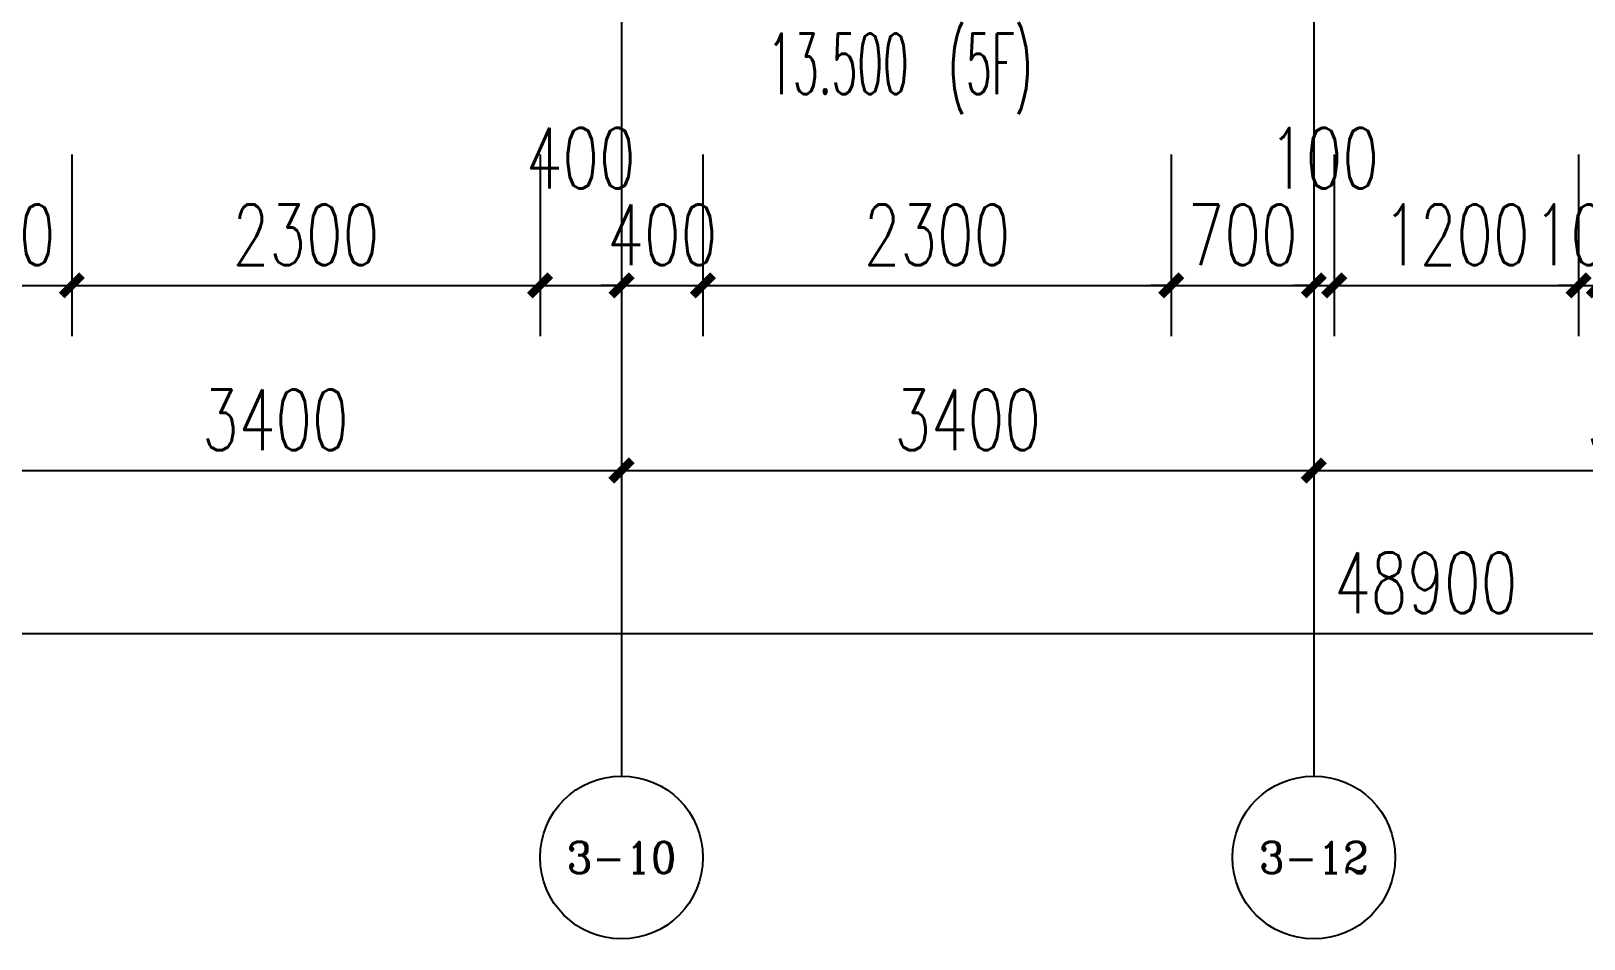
# Model space of a CAD drawing. Extents: x -59851 to 653804, y -249523 to 437614.
# Drawn here: x -26614 to -18987, y 61097 to 65555 of the extents above; entities that cross this region are included whole.
import ezdxf
from ezdxf.enums import TextEntityAlignment as Align

# ---------------------------------------------------------------- set-up
doc = ezdxf.new("R2010")
doc.units = 0
doc.header["$LTSCALE"] = 1000
doc.header["$MEASUREMENT"] = 0
for name, color, linetype in [('A-第三道尺寸线', 105, 'Continuous'), ('AXIS', 3, 'Continuous'), ('AXIS_TEXT', 7, 'Continuous'), ('PUB_TEXT', 7, 'Continuous')]:
    doc.layers.add(name, color=color, linetype=linetype)
doc.styles.add('_TCH_AXIS', font='COMPLEX', dxfattribs={"bigfont": 'GBCBIG'})
doc.styles.add('_TCH_DIM', font='SIMPLEX.shx', dxfattribs={"width": 0.7, "bigfont": 'GBCBIG.shx'})
doc.styles.add('_TCH_DIM_T3', font='SIMPLEX.shx', dxfattribs={"width": 0.705882, "bigfont": 'GBCBIG.shx'})
doc.styles.add('COMPLEX', font='COMPLEX')
doc.dimstyles.new('_TCH_ARCH&&100', dxfattribs={"dimtxt": 297.5, "dimasz": 100, "dimexe": 250, "dimexo": 300, "dimgap": 100, "dimtad": 1, "dimdec": 0, "dimzin": 0, "dimdsep": 46, "dimtxsty": '_TCH_DIM_T3', "dimblk": 'ARCHTICK', "dimcen": 0.09, "dimclrt": 7, "dimazin": 2, "dimtfac": 1, "dimtdec": 0, "dimtix": 1, "dimtmove": 2, "dimatfit": 3, "dimfxl": 0, "dimtolj": 1, "dimtzin": 0, "dimarcsym": 0})

# ---------------------------------------------------------------- blocks, each defined once
blk = doc.blocks.new('_ArchTick')
at = {"color": 0, "linetype": 'ByBlock', "const_width": 0.4}
blk.add_lwpolyline([(-0.5, -0.5), (0.5, 0.5)], dxfattribs=at)
blk = doc.blocks.new('*D2548')
at = {"layer": 'A-第三道尺寸线', "color": 0, "lineweight": -2, "transparency": 16777216}
for p, q in [((-19013.7, 64950), (-19013.7, 64056.4)), ((-18913.7, 64950), (-18913.7, 64056.4)), ((-19013.7, 64306.4), (-19113.7, 64306.4)), ((-19013.7, 64306.4), (-18913.7, 64306.4)), ((-18913.7, 64306.4), (-18813.7, 64306.4))]:
    blk.add_line(p, q, dxfattribs=at)
at = {"layer": 'Defpoints', "color": 0, "transparency": 16777216}
for p in [(-19013.7, 65250), (-18913.7, 65250), (-18913.7, 64306.4)]:
    blk.add_point(p, dxfattribs=at)
at = {"layer": 'A-第三道尺寸线', "color": 0, "lineweight": -2, "transparency": 16777216, "xscale": 100, "yscale": 100, "zscale": 100}
blk.add_blockref('_ArchTick', (-19013.7, 64306.4), dxfattribs=at)
at = {"layer": 'A-第三道尺寸线', "color": 0, "lineweight": -2, "transparency": 16777216, "xscale": 100, "yscale": 100, "zscale": 100, "rotation": 180}
blk.add_blockref('_ArchTick', (-18913.7, 64306.4), dxfattribs=at)
at = {"layer": 'A-第三道尺寸线', "color": 7, "transparency": 16777216, "insert": (-18963.7, 64555.1), "char_height": 297.5, "attachment_point": 5, "style": '_TCH_DIM_T3'}
blk.add_mtext('\\A1;100', dxfattribs=at)
blk = doc.blocks.new('*D2549')
at = {"layer": 'A-第三道尺寸线', "color": 0, "lineweight": -2, "transparency": 16777216}
for p, q in [((-20213.7, 64950), (-20213.7, 64056.4)), ((-19013.7, 64950), (-19013.7, 64056.4)), ((-20213.7, 64306.4), (-19013.7, 64306.4))]:
    blk.add_line(p, q, dxfattribs=at)
at = {"layer": 'Defpoints', "color": 0, "transparency": 16777216}
for p in [(-20213.7, 65250), (-19013.7, 65250), (-19013.7, 64306.4)]:
    blk.add_point(p, dxfattribs=at)
at = {"layer": 'A-第三道尺寸线', "color": 0, "lineweight": -2, "transparency": 16777216, "xscale": 100, "yscale": 100, "zscale": 100, "rotation": 180}
blk.add_blockref('_ArchTick', (-20213.7, 64306.4), dxfattribs=at)
at = {"layer": 'A-第三道尺寸线', "color": 0, "lineweight": -2, "transparency": 16777216, "xscale": 100, "yscale": 100, "zscale": 100}
blk.add_blockref('_ArchTick', (-19013.7, 64306.4), dxfattribs=at)
at = {"layer": 'A-第三道尺寸线', "color": 7, "transparency": 16777216, "insert": (-19613.7, 64555.1), "char_height": 297.5, "attachment_point": 5, "style": '_TCH_DIM_T3'}
blk.add_mtext('\\A1;1200', dxfattribs=at)
blk = doc.blocks.new('*D2550')
at = {"layer": 'A-第三道尺寸线', "color": 0, "lineweight": -2, "transparency": 16777216}
for p, q in [((-20313.7, 64950), (-20313.7, 64056.4)), ((-20213.7, 64950), (-20213.7, 64056.4)), ((-20313.7, 64306.4), (-20413.7, 64306.4)), ((-20313.7, 64306.4), (-20213.7, 64306.4)), ((-20213.7, 64306.4), (-20113.7, 64306.4))]:
    blk.add_line(p, q, dxfattribs=at)
at = {"layer": 'Defpoints', "color": 0, "transparency": 16777216}
for p in [(-20313.7, 65250), (-20213.7, 65250), (-20213.7, 64306.4)]:
    blk.add_point(p, dxfattribs=at)
at = {"layer": 'A-第三道尺寸线', "color": 0, "lineweight": -2, "transparency": 16777216, "xscale": 100, "yscale": 100, "zscale": 100}
blk.add_blockref('_ArchTick', (-20313.7, 64306.4), dxfattribs=at)
at = {"layer": 'A-第三道尺寸线', "color": 0, "lineweight": -2, "transparency": 16777216, "xscale": 100, "yscale": 100, "zscale": 100, "rotation": 180}
blk.add_blockref('_ArchTick', (-20213.7, 64306.4), dxfattribs=at)
at = {"layer": 'A-第三道尺寸线', "color": 7, "transparency": 16777216, "insert": (-20263.7, 64931.4), "char_height": 297.5, "attachment_point": 5, "style": '_TCH_DIM_T3'}
blk.add_mtext('\\A1;100', dxfattribs=at)
blk = doc.blocks.new('*D2551')
at = {"layer": 'A-第三道尺寸线', "color": 0, "lineweight": -2, "transparency": 16777216}
for p, q in [((-21013.7, 64950), (-21013.7, 64056.4)), ((-20313.7, 64950), (-20313.7, 64056.4)), ((-21013.7, 64306.4), (-21113.7, 64306.4)), ((-21013.7, 64306.4), (-20313.7, 64306.4)), ((-20313.7, 64306.4), (-20213.7, 64306.4))]:
    blk.add_line(p, q, dxfattribs=at)
at = {"layer": 'Defpoints', "color": 0, "transparency": 16777216}
for p in [(-21013.7, 65250), (-20313.7, 65250), (-20313.7, 64306.4)]:
    blk.add_point(p, dxfattribs=at)
at = {"layer": 'A-第三道尺寸线', "color": 0, "lineweight": -2, "transparency": 16777216, "xscale": 100, "yscale": 100, "zscale": 100}
blk.add_blockref('_ArchTick', (-21013.7, 64306.4), dxfattribs=at)
at = {"layer": 'A-第三道尺寸线', "color": 0, "lineweight": -2, "transparency": 16777216, "xscale": 100, "yscale": 100, "zscale": 100, "rotation": 180}
blk.add_blockref('_ArchTick', (-20313.7, 64306.4), dxfattribs=at)
at = {"layer": 'A-第三道尺寸线', "color": 7, "transparency": 16777216, "insert": (-20663.7, 64555.1), "char_height": 297.5, "attachment_point": 5, "style": '_TCH_DIM_T3'}
blk.add_mtext('\\A1;700', dxfattribs=at)
blk = doc.blocks.new('*D2552')
at = {"layer": 'A-第三道尺寸线', "color": 0, "lineweight": -2, "transparency": 16777216}
for p, q in [((-23313.7, 64950), (-23313.7, 64056.4)), ((-21013.7, 64950), (-21013.7, 64056.4)), ((-23313.7, 64306.4), (-21013.7, 64306.4))]:
    blk.add_line(p, q, dxfattribs=at)
at = {"layer": 'Defpoints', "color": 0, "transparency": 16777216}
for p in [(-23313.7, 65250), (-21013.7, 65250), (-21013.7, 64306.4)]:
    blk.add_point(p, dxfattribs=at)
at = {"layer": 'A-第三道尺寸线', "color": 0, "lineweight": -2, "transparency": 16777216, "xscale": 100, "yscale": 100, "zscale": 100, "rotation": 180}
blk.add_blockref('_ArchTick', (-23313.7, 64306.4), dxfattribs=at)
at = {"layer": 'A-第三道尺寸线', "color": 0, "lineweight": -2, "transparency": 16777216, "xscale": 100, "yscale": 100, "zscale": 100}
blk.add_blockref('_ArchTick', (-21013.7, 64306.4), dxfattribs=at)
at = {"layer": 'A-第三道尺寸线', "color": 7, "transparency": 16777216, "insert": (-22163.7, 64555.1), "char_height": 297.5, "attachment_point": 5, "style": '_TCH_DIM_T3'}
blk.add_mtext('\\A1;2300', dxfattribs=at)
blk = doc.blocks.new('*D2553')
at = {"layer": 'A-第三道尺寸线', "color": 0, "lineweight": -2, "transparency": 16777216}
for p, q in [((-23713.7, 64950), (-23713.7, 64056.4)), ((-23313.7, 64950), (-23313.7, 64056.4)), ((-23713.7, 64306.4), (-23813.7, 64306.4)), ((-23713.7, 64306.4), (-23313.7, 64306.4)), ((-23313.7, 64306.4), (-23213.7, 64306.4))]:
    blk.add_line(p, q, dxfattribs=at)
at = {"layer": 'Defpoints', "color": 0, "transparency": 16777216}
for p in [(-23713.7, 65250), (-23313.7, 65250), (-23313.7, 64306.4)]:
    blk.add_point(p, dxfattribs=at)
at = {"layer": 'A-第三道尺寸线', "color": 0, "lineweight": -2, "transparency": 16777216, "xscale": 100, "yscale": 100, "zscale": 100}
blk.add_blockref('_ArchTick', (-23713.7, 64306.4), dxfattribs=at)
at = {"layer": 'A-第三道尺寸线', "color": 0, "lineweight": -2, "transparency": 16777216, "xscale": 100, "yscale": 100, "zscale": 100, "rotation": 180}
blk.add_blockref('_ArchTick', (-23313.7, 64306.4), dxfattribs=at)
at = {"layer": 'A-第三道尺寸线', "color": 7, "transparency": 16777216, "insert": (-23513.7, 64555.1), "char_height": 297.5, "attachment_point": 5, "style": '_TCH_DIM_T3'}
blk.add_mtext('\\A1;400', dxfattribs=at)
blk = doc.blocks.new('*D2554')
at = {"layer": 'A-第三道尺寸线', "color": 0, "lineweight": -2, "transparency": 16777216}
for p, q in [((-24113.7, 64950), (-24113.7, 64056.4)), ((-23713.7, 64950), (-23713.7, 64056.4)), ((-24113.7, 64306.4), (-23713.7, 64306.4))]:
    blk.add_line(p, q, dxfattribs=at)
at = {"layer": 'Defpoints', "color": 0, "transparency": 16777216}
for p in [(-24113.7, 65250), (-23713.7, 65250), (-23713.7, 64306.4)]:
    blk.add_point(p, dxfattribs=at)
at = {"layer": 'A-第三道尺寸线', "color": 0, "lineweight": -2, "transparency": 16777216, "xscale": 100, "yscale": 100, "zscale": 100, "rotation": 180}
blk.add_blockref('_ArchTick', (-24113.7, 64306.4), dxfattribs=at)
at = {"layer": 'A-第三道尺寸线', "color": 0, "lineweight": -2, "transparency": 16777216, "xscale": 100, "yscale": 100, "zscale": 100}
blk.add_blockref('_ArchTick', (-23713.7, 64306.4), dxfattribs=at)
at = {"layer": 'A-第三道尺寸线', "color": 7, "transparency": 16777216, "insert": (-23913.7, 64931.4), "char_height": 297.5, "attachment_point": 5, "style": '_TCH_DIM_T3'}
blk.add_mtext('\\A1;400', dxfattribs=at)
blk = doc.blocks.new('*D2555')
at = {"layer": 'A-第三道尺寸线', "color": 0, "lineweight": -2, "transparency": 16777216}
for p, q in [((-26413.7, 64950), (-26413.7, 64056.4)), ((-24113.7, 64950), (-24113.7, 64056.4)), ((-26413.7, 64306.4), (-24113.7, 64306.4))]:
    blk.add_line(p, q, dxfattribs=at)
at = {"layer": 'Defpoints', "color": 0, "transparency": 16777216}
for p in [(-26413.7, 65250), (-24113.7, 65250), (-24113.7, 64306.4)]:
    blk.add_point(p, dxfattribs=at)
at = {"layer": 'A-第三道尺寸线', "color": 0, "lineweight": -2, "transparency": 16777216, "xscale": 100, "yscale": 100, "zscale": 100, "rotation": 180}
blk.add_blockref('_ArchTick', (-26413.7, 64306.4), dxfattribs=at)
at = {"layer": 'A-第三道尺寸线', "color": 0, "lineweight": -2, "transparency": 16777216, "xscale": 100, "yscale": 100, "zscale": 100}
blk.add_blockref('_ArchTick', (-24113.7, 64306.4), dxfattribs=at)
at = {"layer": 'A-第三道尺寸线', "color": 7, "transparency": 16777216, "insert": (-25263.7, 64555.1), "char_height": 297.5, "attachment_point": 5, "style": '_TCH_DIM_T3'}
blk.add_mtext('\\A1;2300', dxfattribs=at)
blk = doc.blocks.new('*D2556')
at = {"layer": 'A-第三道尺寸线', "color": 0, "lineweight": -2, "transparency": 16777216}
for p, q in [((-27113.7, 64950), (-27113.7, 64056.4)), ((-26413.7, 64950), (-26413.7, 64056.4)), ((-27113.7, 64306.4), (-27213.7, 64306.4)), ((-27113.7, 64306.4), (-26413.7, 64306.4)), ((-26413.7, 64306.4), (-26313.7, 64306.4))]:
    blk.add_line(p, q, dxfattribs=at)
at = {"layer": 'Defpoints', "color": 0, "transparency": 16777216}
for p in [(-27113.7, 65250), (-26413.7, 65250), (-26413.7, 64306.4)]:
    blk.add_point(p, dxfattribs=at)
at = {"layer": 'A-第三道尺寸线', "color": 0, "lineweight": -2, "transparency": 16777216, "xscale": 100, "yscale": 100, "zscale": 100}
blk.add_blockref('_ArchTick', (-27113.7, 64306.4), dxfattribs=at)
at = {"layer": 'A-第三道尺寸线', "color": 0, "lineweight": -2, "transparency": 16777216, "xscale": 100, "yscale": 100, "zscale": 100, "rotation": 180}
blk.add_blockref('_ArchTick', (-26413.7, 64306.4), dxfattribs=at)
at = {"layer": 'A-第三道尺寸线', "color": 7, "transparency": 16777216, "insert": (-26763.7, 64555.1), "char_height": 297.5, "attachment_point": 5, "style": '_TCH_DIM_T3'}
blk.add_mtext('\\A1;700', dxfattribs=at)
blk = doc.blocks.new('*D2933')
at = {"layer": 'AXIS', "color": 0, "lineweight": -2, "transparency": 16777216}
for p, q in [((-27113.7, 65597.4), (-27113.7, 63147.4)), ((-23713.7, 65597.4), (-23713.7, 63147.4)), ((-27113.7, 63397.4), (-23713.7, 63397.4))]:
    blk.add_line(p, q, dxfattribs=at)
at = {"layer": 'Defpoints', "color": 0, "transparency": 16777216}
for p in [(-27113.7, 65897.4), (-23713.7, 65897.4), (-23713.7, 63397.4)]:
    blk.add_point(p, dxfattribs=at)
at = {"layer": 'AXIS', "color": 0, "lineweight": -2, "transparency": 16777216, "xscale": 100, "yscale": 100, "zscale": 100, "rotation": 180}
blk.add_blockref('_ArchTick', (-27113.7, 63397.4), dxfattribs=at)
at = {"layer": 'AXIS', "color": 0, "lineweight": -2, "transparency": 16777216, "xscale": 100, "yscale": 100, "zscale": 100}
blk.add_blockref('_ArchTick', (-23713.7, 63397.4), dxfattribs=at)
at = {"layer": 'AXIS', "color": 7, "transparency": 16777216, "insert": (-25413.7, 63646.1), "char_height": 297.5, "attachment_point": 5, "style": '_TCH_DIM_T3'}
blk.add_mtext('\\A1;3400', dxfattribs=at)
blk = doc.blocks.new('*D2934')
at = {"layer": 'AXIS', "color": 0, "lineweight": -2, "transparency": 16777216}
for p, q in [((-23713.7, 65597.4), (-23713.7, 63147.4)), ((-20313.7, 65597.4), (-20313.7, 63147.4)), ((-23713.7, 63397.4), (-20313.7, 63397.4))]:
    blk.add_line(p, q, dxfattribs=at)
at = {"layer": 'Defpoints', "color": 0, "transparency": 16777216}
for p in [(-23713.7, 65897.4), (-20313.7, 65897.4), (-20313.7, 63397.4)]:
    blk.add_point(p, dxfattribs=at)
at = {"layer": 'AXIS', "color": 0, "lineweight": -2, "transparency": 16777216, "xscale": 100, "yscale": 100, "zscale": 100, "rotation": 180}
blk.add_blockref('_ArchTick', (-23713.7, 63397.4), dxfattribs=at)
at = {"layer": 'AXIS', "color": 0, "lineweight": -2, "transparency": 16777216, "xscale": 100, "yscale": 100, "zscale": 100}
blk.add_blockref('_ArchTick', (-20313.7, 63397.4), dxfattribs=at)
at = {"layer": 'AXIS', "color": 7, "transparency": 16777216, "insert": (-22013.7, 63646.1), "char_height": 297.5, "attachment_point": 5, "style": '_TCH_DIM_T3'}
blk.add_mtext('\\A1;3400', dxfattribs=at)
blk = doc.blocks.new('*D2935')
at = {"layer": 'AXIS', "color": 0, "lineweight": -2, "transparency": 16777216}
for p, q in [((-20313.7, 65597.4), (-20313.7, 63147.4)), ((-16913.7, 65597.4), (-16913.7, 63147.4)), ((-20313.7, 63397.4), (-16913.7, 63397.4))]:
    blk.add_line(p, q, dxfattribs=at)
at = {"layer": 'Defpoints', "color": 0, "transparency": 16777216}
for p in [(-20313.7, 65897.4), (-16913.7, 65897.4), (-16913.7, 63397.4)]:
    blk.add_point(p, dxfattribs=at)
at = {"layer": 'AXIS', "color": 0, "lineweight": -2, "transparency": 16777216, "xscale": 100, "yscale": 100, "zscale": 100, "rotation": 180}
blk.add_blockref('_ArchTick', (-20313.7, 63397.4), dxfattribs=at)
at = {"layer": 'AXIS', "color": 0, "lineweight": -2, "transparency": 16777216, "xscale": 100, "yscale": 100, "zscale": 100}
blk.add_blockref('_ArchTick', (-16913.7, 63397.4), dxfattribs=at)
at = {"layer": 'AXIS', "color": 7, "transparency": 16777216, "insert": (-18613.7, 63646.1), "char_height": 297.5, "attachment_point": 5, "style": '_TCH_DIM_T3'}
blk.add_mtext('\\A1;3400', dxfattribs=at)
blk = doc.blocks.new('*D2944')
at = {"layer": 'AXIS', "color": 0, "lineweight": -2, "transparency": 16777216}
for p, q in [((-44213.7, 63756.4), (-44213.7, 62347.4)), ((4686.3, 63756.4), (4686.3, 62347.4)), ((-44213.7, 62597.4), (4686.3, 62597.4))]:
    blk.add_line(p, q, dxfattribs=at)
at = {"layer": 'Defpoints', "color": 0, "transparency": 16777216}
for p in [(-44213.7, 64056.4), (4686.3, 64056.4), (4686.3, 62597.4)]:
    blk.add_point(p, dxfattribs=at)
at = {"layer": 'AXIS', "color": 0, "lineweight": -2, "transparency": 16777216, "xscale": 100, "yscale": 100, "zscale": 100, "rotation": 180}
blk.add_blockref('_ArchTick', (-44213.7, 62597.4), dxfattribs=at)
at = {"layer": 'AXIS', "color": 0, "lineweight": -2, "transparency": 16777216, "xscale": 100, "yscale": 100, "zscale": 100}
blk.add_blockref('_ArchTick', (4686.3, 62597.4), dxfattribs=at)
at = {"layer": 'AXIS', "color": 7, "transparency": 16777216, "insert": (-19763.7, 62846.1), "char_height": 297.5, "attachment_point": 5, "style": '_TCH_DIM_T3'}
blk.add_mtext('\\A1;48900', dxfattribs=at)
blk = doc.blocks.new('_AXISO')
blk.add_circle((0, 0), 0.5)
at = {"layer": 'AXIS_TEXT', "style": 'COMPLEX', "width": 1.041667}
blk.add_attdef('A', text='', height=0.56, dxfattribs=at).set_placement((-0.25, -0.28), (0.25, -0.28), align=Align.FIT)

msp = doc.modelspace()

# ---------------------------------------------------------------- linework, layer by layer
at = {"layer": 'AXIS'}
for p, q in [((-23713.7, 65897.4), (-23713.7, 61897.4)), ((-20313.7, 65897.4), (-20313.7, 61897.4))]:
    msp.add_line(p, q, dxfattribs=at)

# ---------------------------------------------------------------- block references
ref = msp.add_blockref('_AXISO', (-23713.7, 61497.4), dxfattribs=dict(at, xscale=800, yscale=800, zscale=800))
ref.add_attrib('A', '3-10', dxfattribs={"layer": 'AXIS_TEXT', "height": 152.88, "style": '_TCH_AXIS'}).set_placement((-23983.1, 61421), (-23444.4, 61421), align=Align.FIT)
ref = msp.add_blockref('_AXISO', (-20313.7, 61497.4), dxfattribs=dict(at, xscale=800, yscale=800, zscale=800))
ref.add_attrib('A', '3-12', dxfattribs={"layer": 'AXIS_TEXT', "height": 152.88, "style": '_TCH_AXIS'}).set_placement((-20583.1, 61421), (-20044.4, 61421), align=Align.FIT)

# ---------------------------------------------------------------- texts
at = {"layer": 'PUB_TEXT', "style": '_TCH_DIM', "width": 0.494118}
for s, p in [('(5F)', (-22110.5, 65245.7)), ('13.500', (-22997.2, 65245.7))]:
    msp.add_text(s, height=297.5, dxfattribs=at).set_placement(p)

# ---------------------------------------------------------------- dimensions: what is measured, and where the dimension line sits
at = {"layer": 'A-第三道尺寸线'}
for p1, p2, picture, middle in [((-27113.7, 65250), (-26413.7, 65250), '*D2556', (-26763.7, 64555.1)), ((-26413.7, 65250), (-24113.7, 65250), '*D2555', (-25263.7, 64555.1)), ((-23713.7, 65250), (-23313.7, 65250), '*D2553', (-23513.7, 64555.1)), ((-23313.7, 65250), (-21013.7, 65250), '*D2552', (-22163.7, 64555.1)), ((-21013.7, 65250), (-20313.7, 65250), '*D2551', (-20663.7, 64555.1)), ((-20213.7, 65250), (-19013.7, 65250), '*D2549', (-19613.7, 64555.1)), ((-19013.7, 65250), (-18913.7, 65250), '*D2548', (-18963.7, 64555.1))]:
    dim = msp.add_aligned_dim(p1=p1, p2=p2, distance=-943.6, dimstyle='_TCH_ARCH&&100', dxfattribs=at)
    dim.commit()
    dim.dimension.update_dxf_attribs({"geometry": picture, "text_midpoint": middle})
for base, p1, p2, picture, middle in [((-23713.7, 64306.4), (-24113.7, 65250), (-23713.7, 65250), '*D2554', (-23913.7, 64931.4)), ((-20213.7, 64306.4), (-20313.7, 65250), (-20213.7, 65250), '*D2550', (-20263.7, 64931.4))]:
    dim = msp.add_linear_dim(base=base, p1=p1, p2=p2, angle=0, dimstyle='_TCH_ARCH&&100', dxfattribs=at)
    dim.commit()
    dim.dimension.update_dxf_attribs({"geometry": picture, "text_midpoint": middle, "dimtype": 161})
at = {"layer": 'AXIS'}
for p1, p2, distance, picture, middle in [((-27113.7, 65897.4), (-23713.7, 65897.4), -2500, '*D2933', (-25413.7, 63646.1)), ((-23713.7, 65897.4), (-20313.7, 65897.4), -2500, '*D2934', (-22013.7, 63646.1)), ((-20313.7, 65897.4), (-16913.7, 65897.4), -2500, '*D2935', (-18613.7, 63646.1)), ((-44213.7, 64056.4), (4686.3, 64056.4), -1459, '*D2944', (-19763.7, 62846.1))]:
    dim = msp.add_aligned_dim(p1=p1, p2=p2, distance=distance, dimstyle='_TCH_ARCH&&100', dxfattribs=at)
    dim.commit()
    dim.dimension.update_dxf_attribs({"geometry": picture, "text_midpoint": middle})

doc.saveas('drawing.dxf')
